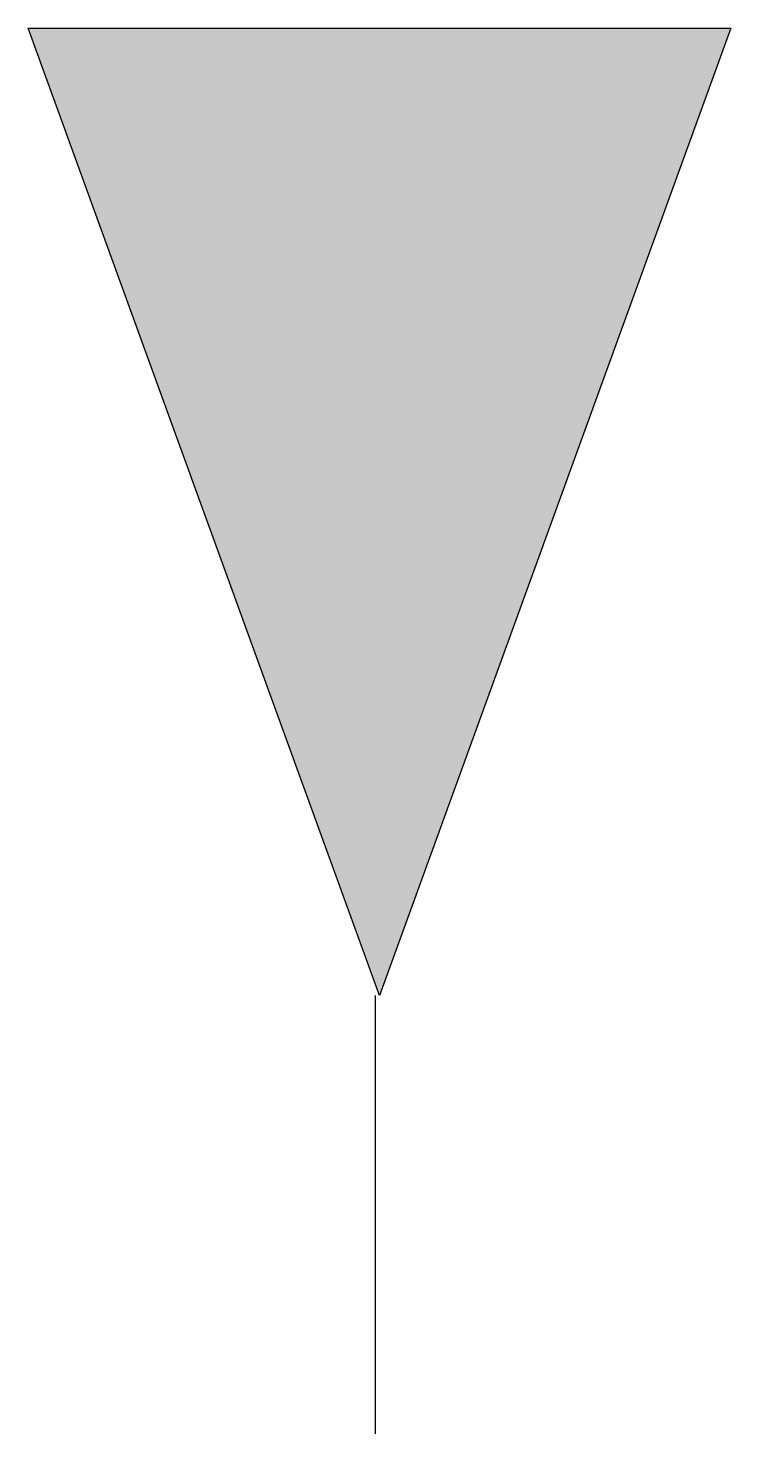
# Model space of a CAD drawing. Header units: millimetres. Extents: x -1.24 to 1.26, y -5 to 0.
import ezdxf
from ezdxf.enums import TextEntityAlignment as Align

# ---------------------------------------------------------------- set-up
doc = ezdxf.new("R2010")
doc.units = ezdxf.units.MM
doc.layers.get('0').update_dxf_attribs({"linetype": 'CONTINUOUS'})
doc.styles.add('ARIAL', font='arial.ttf')

# ---------------------------------------------------------------- blocks, each defined once
blk = doc.blocks.new('291_E_LV_SLD_IEC60617_cable_arrow_out')
at = {"true_color": 0xff0000}
blk.add_line((0, -3.441), (0, -5), dxfattribs=at)
for points in [[(1.265, 0), (0.015, -3.441), (-1.235, 0), (1.265, 0)], [(-1.235, 0), (1.265, 0), (0.015, -3.441)]]:
    blk.add_lwpolyline(points, close=True, dxfattribs=at)
blk.add_solid([(-1.235, 0), (1.265, 0), (0.015, -3.441)], dxfattribs=at)
at = {"true_color": 0x0000ff, "style": 'ARIAL'}
blk.add_attdef('TAG', text='', height=2.5, dxfattribs=at).set_placement((-3.235, -2.2), align=Align.RIGHT)
at = {"color": 7, "style": 'ARIAL'}
for tag, p in [('CABLE_SPEC', (-3.235, -9)), ('VOLTAGE', (-3.235, -12)), ('CURRENT', (-3.235, -15)), ('MANUFACTURER', (-3.235, -18))]:
    blk.add_attdef(tag, text='', height=1.7, dxfattribs=at).set_placement(p, align=Align.RIGHT)

msp = doc.modelspace()

# ---------------------------------------------------------------- block references
msp.add_blockref('291_E_LV_SLD_IEC60617_cable_arrow_out', (0, 0))

doc.saveas('drawing.dxf')
